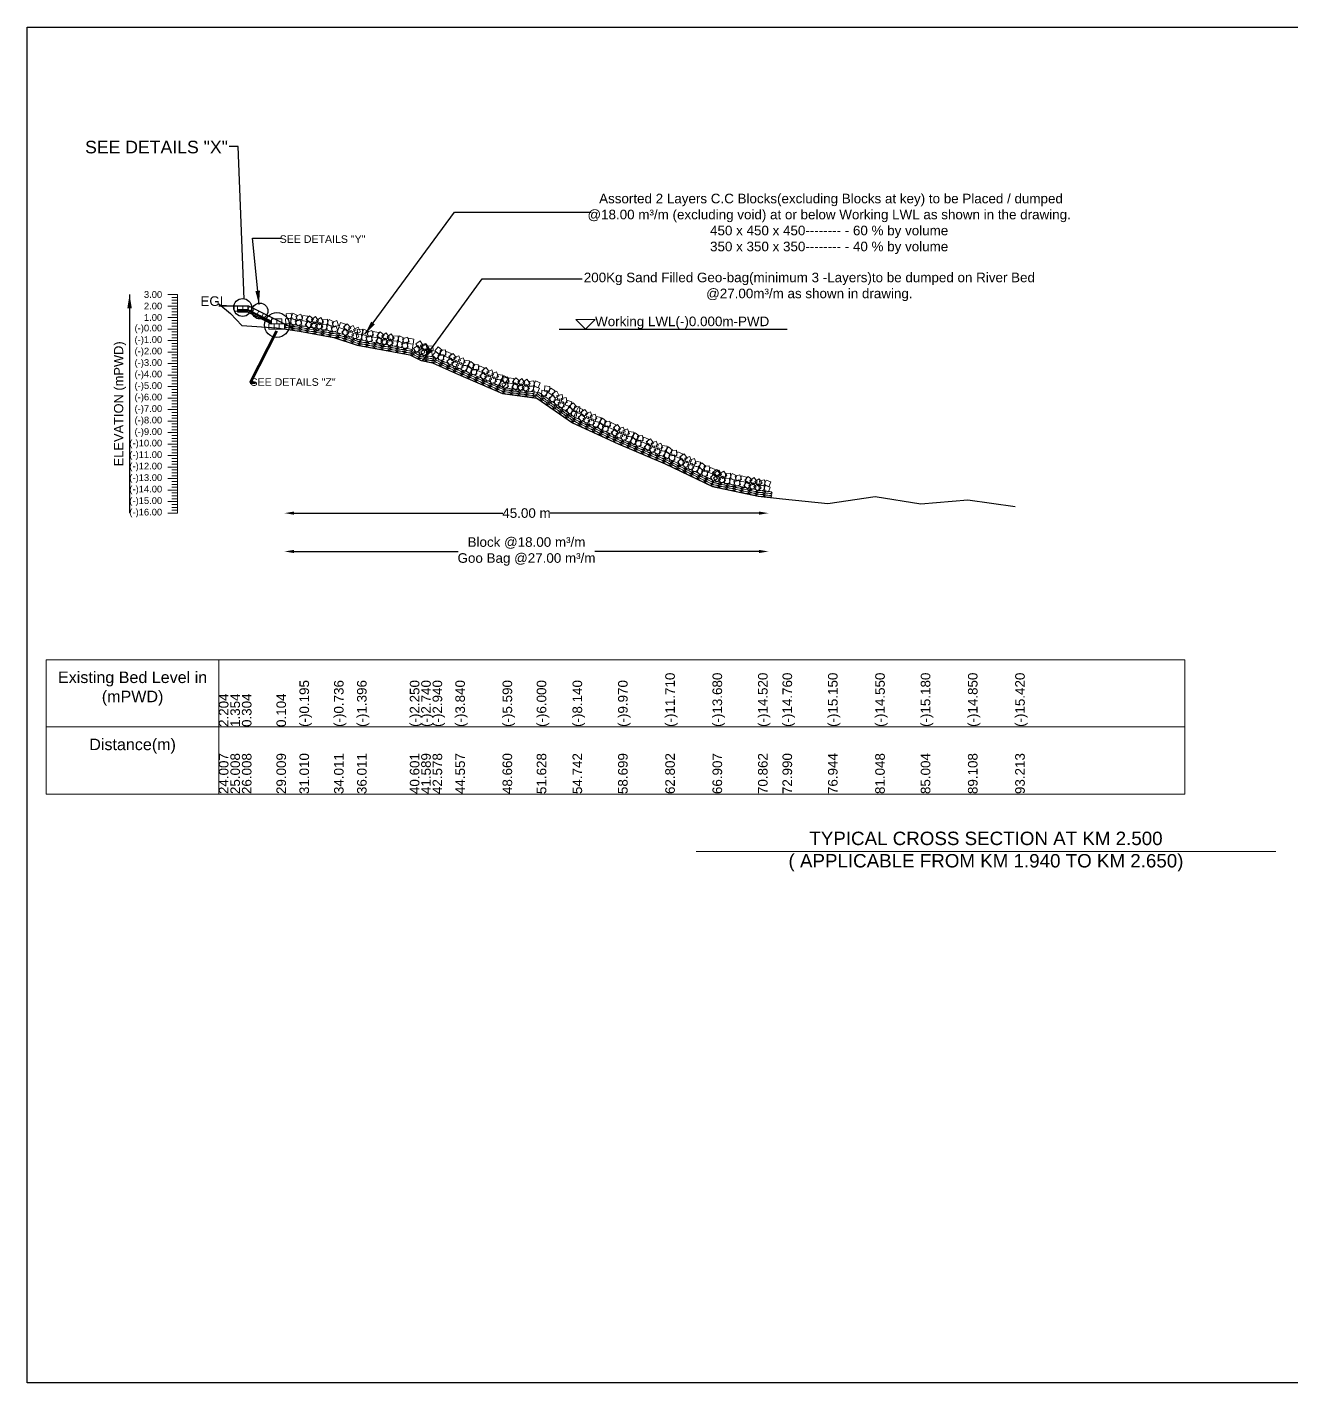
# Model space of a CAD drawing. Header units: inches. Extents: x 89000 to 1304432, y -10828 to 220529.
# Drawn here: x 237805 to 244400, y -9933 to -2862 of the extents above; entities that cross this region are included whole.
import ezdxf

# ---------------------------------------------------------------- set-up
doc = ezdxf.new("R2010")
doc.units = ezdxf.units.IN
doc.header["$LTSCALE"] = 7
doc.header["$MEASUREMENT"] = 0
for name, color, linetype, lineweight in [('Cross section Data Border', 7, 'Continuous', 9), ('Cross Section Labels', 7, 'Continuous', 9), ('Existing_Bed_Level for Xsection', 7, 'Continuous', 25), ('Long Section Labels', 7, 'Continuous', 9)]:
    doc.layers.add(name, color=color, linetype=linetype, lineweight=lineweight)
doc.styles.get("Standard").update_dxf_attribs({"font": 'arial.ttf'})
doc.dimstyles.new('Appron Lebeling Style', dxfattribs={"dimtxt": 50, "dimasz": 50, "dimexe": 0.18, "dimexo": 0.0625, "dimgap": 0.09, "dimtad": 0, "dimtih": 1, "dimtoh": 1, "dimdec": 4, "dimzin": 0, "dimdsep": 46, "dimtxsty": 'Standard', "dimcen": 0.09, "dimse1": 1, "dimse2": 1, "dimadec": 0, "dimazin": 0, "dimtfac": 1, "dimtdec": 4, "dimtofl": 0, "dimtmove": 0, "dimatfit": 3, "dimfxl": 1, "dimtolj": 1, "dimtzin": 0, "dimarcsym": 0})
doc.dimstyles.get("Standard").update_dxf_attribs({"dimtxt": 0.18, "dimasz": 0.18, "dimexe": 0.18, "dimexo": 0.0625, "dimgap": 0.09, "dimtad": 0, "dimtih": 1, "dimtoh": 1, "dimdec": 4, "dimzin": 0, "dimdsep": 46, "dimtxsty": 'Standard', "dimcen": 0.09, "dimadec": 0, "dimazin": 0, "dimtfac": 1, "dimtdec": 4, "dimtofl": 0, "dimtmove": 0, "dimatfit": 3, "dimfxl": 1, "dimtolj": 1, "dimtzin": 0, "dimarcsym": 0})

# ---------------------------------------------------------------- blocks, each defined once
blk = doc.blocks.new('*D117')
at = {"layer": 'Cross Section Labels', "color": 0, "lineweight": -2, "transparency": 16777216}
for p, q in [((239196.7, -5396.4), (240285.4, -5396.4)), ((241621.2, -5396.4), (240532.5, -5396.4))]:
    blk.add_line(p, q, dxfattribs=at)
at = {"layer": 'Cross Section Labels', "color": 0, "transparency": 16777216}
for points in [[(239196.7, -5388.1), (239196.7, -5404.8), (239146.7, -5396.4)], [(241621.2, -5388.1), (241621.2, -5404.8), (241671.2, -5396.4)]]:
    blk.add_solid(points, dxfattribs=at)
at = {"layer": 'Defpoints', "color": 0, "transparency": 16777216}
for p in [(239146.7, -4436.4), (241671.2, -5313.8), (241671.2, -5396.4)]:
    blk.add_point(p, dxfattribs=at)
at = {"layer": 'Cross Section Labels', "color": 0, "transparency": 16777216, "insert": (240409, -5396.4), "char_height": 50, "attachment_point": 5}
blk.add_mtext('\\A1;45.00 m', dxfattribs=at)
blk = doc.blocks.new('*D118')
at = {"layer": 'Cross Section Labels', "color": 0, "lineweight": -2, "transparency": 16777216}
for p, q in [((239196.7, -5596.4), (240053.3, -5596.4)), ((241621.2, -5596.4), (240764.6, -5596.4))]:
    blk.add_line(p, q, dxfattribs=at)
at = {"layer": 'Cross Section Labels', "color": 0, "transparency": 16777216}
for points in [[(239196.7, -5588.1), (239196.7, -5604.8), (239146.7, -5596.4)], [(241621.2, -5588.1), (241621.2, -5604.8), (241671.2, -5596.4)]]:
    blk.add_solid(points, dxfattribs=at)
at = {"layer": 'Defpoints', "color": 0, "transparency": 16777216}
for p in [(239146.7, -4436.4), (241671.2, -5313.8), (241671.2, -5596.4)]:
    blk.add_point(p, dxfattribs=at)
at = {"layer": 'Cross Section Labels', "color": 0, "transparency": 16777216, "insert": (240409, -5596.4), "char_height": 50, "attachment_point": 5}
blk.add_mtext('\\A1;Block @18.00 m³/m ^JGoo Bag @27.00 m³/m ', dxfattribs=at)

msp = doc.modelspace()

# ---------------------------------------------------------------- linework, layer by layer
msp.add_lwpolyline([(237804.90132, -2861.63032), (247804.90132, -2861.63032), (247804.90132, -9932.63032), (237804.90132, -9932.63032)], close=True)
at = {"color": 0, "linetype": 'Continuous', "lineweight": -3, "ltscale": 0.5}
for centre, radius in [((238928.66461, -4323.75692), 46.58127), ((239018.90168, -4342.40622), 41.34842), ((239107.53121, -4415.17025), 64.90288)]:
    msp.add_circle(centre, radius, dxfattribs=at)
at = {"layer": 'Cross section Data Border'}
msp.add_lwpolyline([(237904.90132, -6161.63032), (243841.1113, -6161.63032), (243841.1113, -6861.63032), (237904.90132, -6861.63032)], close=True, dxfattribs=at)
for points in [[(238804.90132, -6161.63032), (238804.90132, -6861.63032)], [(237904.90132, -6511.63032), (243841.1113, -6511.63032)]]:
    msp.add_lwpolyline(points, dxfattribs=at)
at = {"layer": 'Cross Section Labels'}
msp.add_line((238902.49732, -4346.43032), (238902.49732, -4343.43032), dxfattribs=at)
msp.add_lwpolyline([(240716.74655, -4436.43032), (240766.74655, -4386.43032), (240666.74655, -4386.43032)], close=True, dxfattribs=at)
msp.add_lwpolyline([(241292.90132, -7161.63032), (242804.90132, -7161.63032), (244316.90132, -7161.63032)], dxfattribs=at)
at = {"layer": 'Existing_Bed_Level for Xsection'}
for points in [[(238804.90132, -4304.19032), (238864.91995, -4355.19032), (238924.93858, -4418.19032), (239104.99446, -4430.19032), (239225.03171, -4448.13032), (239405.08759, -4480.59032), (239525.12485, -4520.19032), (239800.53671, -4571.43032), (239859.82215, -4600.83032), (239919.14095, -4612.83032), (240037.86977, -4666.83032), (240284.06535, -4771.83032), (240462.1338, -4796.43032), (240648.99893, -4924.83032), (240886.39783, -5034.63032), (241132.56585, -5139.03032), (241378.88365, -5257.23032), (241616.17111, -5307.63032), (241743.83186, -5322.03032), (241981.0765, -5345.43032), (242227.35251, -5309.43032), (242464.6927, -5347.23032), (242710.91202, -5327.43032), (242957.23433, -5361.63032)], [(238960.74655, -4316.43032), (238804.90132, -4316.43032)], [(239200.74655, -4436.43032), (238964.54717, -4318.33063), (238960.74655, -4316.43032), (238956.49732, -4316.43032), (238902.49732, -4316.43032)], [(238902.49732, -4334.43032), (238956.49732, -4334.43032), (239079.24655, -4395.80493)], [(238902.49732, -4340.43032), (238955.08091, -4340.43032), (239079.24655, -4402.51313)], [(238902.49732, -4346.43032), (238953.66451, -4346.43032), (239079.24655, -4409.22134)], [(240578.6596, -4436.43032), (241767.94697, -4436.43032)]]:
    msp.add_lwpolyline(points, dxfattribs=at)
at = {"layer": 'Long Section Labels'}
for points in [[(238589.15631, -4256.43032), (238539.15631, -4256.43032)], [(238589.15631, -4271.43032), (238559.15631, -4271.43032)], [(238589.15631, -4286.43032), (238559.15631, -4286.43032)], [(238589.15631, -4301.43032), (238559.15631, -4301.43032)], [(238589.15631, -5396.43032), (238589.15631, -5336.43032), (238589.15631, -5276.43032), (238589.15631, -5216.43032), (238589.15631, -5156.43032), (238589.15631, -5096.43032), (238589.15631, -5036.43032), (238589.15631, -4976.43032), (238589.15631, -4916.43032), (238589.15631, -4856.43032), (238589.15631, -4796.43032), (238589.15631, -4736.43032), (238589.15631, -4676.43032), (238589.15631, -4616.43032), (238589.15631, -4556.43032), (238589.15631, -4496.43032), (238589.15631, -4436.43032), (238589.15631, -4376.43032), (238589.15631, -4316.43032), (238589.15631, -4256.43032)], [(238589.15631, -4316.43032), (238539.15631, -4316.43032)], [(238589.15631, -4376.43032), (238539.15631, -4376.43032)], [(238589.15631, -4331.43032), (238559.15631, -4331.43032)], [(238589.15631, -4346.43032), (238559.15631, -4346.43032)], [(238589.15631, -4361.43032), (238559.15631, -4361.43032)], [(238589.15631, -4436.43032), (238539.15631, -4436.43032)], [(238589.15631, -4391.43032), (238559.15631, -4391.43032)], [(238589.15631, -4406.43032), (238559.15631, -4406.43032)], [(238589.15631, -4421.43032), (238559.15631, -4421.43032)], [(238589.15631, -4451.43032), (238559.15631, -4451.43032)], [(238589.15631, -4496.43032), (238539.15631, -4496.43032)], [(238589.15631, -4466.43032), (238559.15631, -4466.43032)], [(238589.15631, -4481.43032), (238559.15631, -4481.43032)], [(238589.15631, -4511.43032), (238559.15631, -4511.43032)], [(238589.15631, -4556.43032), (238539.15631, -4556.43032)], [(238589.15631, -4526.43032), (238559.15631, -4526.43032)], [(238589.15631, -4541.43032), (238559.15631, -4541.43032)], [(238589.15631, -4571.43032), (238559.15631, -4571.43032)], [(238589.15631, -4586.43032), (238559.15631, -4586.43032)], [(238589.15631, -4616.43032), (238539.15631, -4616.43032)], [(238589.15631, -4601.43032), (238559.15631, -4601.43032)], [(238589.15631, -4631.43032), (238559.15631, -4631.43032)], [(238589.15631, -4646.43032), (238559.15631, -4646.43032)], [(238589.15631, -4661.43032), (238559.15631, -4661.43032)], [(238589.15631, -4676.43032), (238539.15631, -4676.43032)], [(238589.15631, -4736.43032), (238539.15631, -4736.43032)], [(238589.15631, -4691.43032), (238559.15631, -4691.43032)], [(238589.15631, -4706.43032), (238559.15631, -4706.43032)], [(238589.15631, -4721.43032), (238559.15631, -4721.43032)], [(238589.15631, -4796.43032), (238539.15631, -4796.43032)], [(238589.15631, -4751.43032), (238559.15631, -4751.43032)], [(238589.15631, -4766.43032), (238559.15631, -4766.43032)], [(238589.15631, -4781.43032), (238559.15631, -4781.43032)], [(238589.15631, -4856.43032), (238539.15631, -4856.43032)], [(238589.15631, -4811.43032), (238559.15631, -4811.43032)], [(238589.15631, -4826.43032), (238559.15631, -4826.43032)], [(238589.15631, -4841.43032), (238559.15631, -4841.43032)], [(238589.15631, -4871.43032), (238559.15631, -4871.43032)], [(238589.15631, -4916.43032), (238539.15631, -4916.43032)], [(238589.15631, -4886.43032), (238559.15631, -4886.43032)], [(238589.15631, -4901.43032), (238559.15631, -4901.43032)], [(238589.15631, -4931.43032), (238559.15631, -4931.43032)], [(238589.15631, -4946.43032), (238559.15631, -4946.43032)], [(238589.15631, -4976.43032), (238539.15631, -4976.43032)], [(238589.15631, -4961.43032), (238559.15631, -4961.43032)], [(238589.15631, -4991.43032), (238559.15631, -4991.43032)], [(238589.15631, -5006.43032), (238559.15631, -5006.43032)], [(238589.15631, -5036.43032), (238539.15631, -5036.43032)], [(238589.15631, -5021.43032), (238559.15631, -5021.43032)], [(238589.15631, -5051.43032), (238559.15631, -5051.43032)], [(238589.15631, -5066.43032), (238559.15631, -5066.43032)], [(238589.15631, -5081.43032), (238559.15631, -5081.43032)], [(238589.15631, -5096.43032), (238539.15631, -5096.43032)], [(238589.15631, -5156.43032), (238539.15631, -5156.43032)], [(238589.15631, -5111.43032), (238559.15631, -5111.43032)], [(238589.15631, -5126.43032), (238559.15631, -5126.43032)], [(238589.15631, -5141.43032), (238559.15631, -5141.43032)], [(238589.15631, -5216.43032), (238539.15631, -5216.43032)], [(238589.15631, -5171.43032), (238559.15631, -5171.43032)], [(238589.15631, -5186.43032), (238559.15631, -5186.43032)], [(238589.15631, -5201.43032), (238559.15631, -5201.43032)], [(238589.15631, -5231.43032), (238559.15631, -5231.43032)], [(238589.15631, -5276.43032), (238539.15631, -5276.43032)], [(238589.15631, -5246.43032), (238559.15631, -5246.43032)], [(238589.15631, -5261.43032), (238559.15631, -5261.43032)], [(238589.15631, -5291.43032), (238559.15631, -5291.43032)], [(238589.15631, -5336.43032), (238539.15631, -5336.43032)], [(238589.15631, -5306.43032), (238559.15631, -5306.43032)], [(238589.15631, -5321.43032), (238559.15631, -5321.43032)], [(238589.15631, -5351.43032), (238559.15631, -5351.43032)], [(238589.15631, -5366.43032), (238559.15631, -5366.43032)], [(238589.15631, -5396.43032), (238539.15631, -5396.43032)], [(238589.15631, -5381.43032), (238559.15631, -5381.43032)]]:
    msp.add_lwpolyline(points, dxfattribs=at)
for points in [[(238902.49732, -4316.43032), (238884.49732, -4316.43032), (238884.49732, -4343.43032), (238902.49732, -4343.43032)], [(238929.49732, -4316.43032), (238902.49732, -4316.43032), (238902.49732, -4334.43032), (238929.49732, -4334.43032)], [(238956.49732, -4316.43032), (238929.49732, -4316.43032), (238929.49732, -4334.43032), (238956.49732, -4334.43032)], [(238988.6967, -4330.40539), (238964.54717, -4318.33063), (238956.49732, -4334.43032), (238980.64686, -4346.50508)], [(239012.84624, -4342.48016), (238988.6967, -4330.40539), (238980.64686, -4346.50508), (239004.79639, -4358.57985)], [(239036.99577, -4354.55493), (239012.84624, -4342.48016), (239004.79639, -4358.57985), (239028.94592, -4370.65462)], [(239061.1453, -4366.6297), (239036.99577, -4354.55493), (239028.94592, -4370.65462), (239053.09546, -4382.72939)], [(239085.29484, -4378.70446), (239061.1453, -4366.6297), (239053.09546, -4382.72939), (239077.24499, -4394.80415)], [(239106.24655, -4382.43032), (239079.24655, -4382.43032), (239079.24655, -4409.43032), (239106.24655, -4409.43032)], [(239133.24655, -4382.43032), (239106.24655, -4382.43032), (239106.24655, -4409.43032), (239133.24655, -4409.43032)], [(239178.49878, -4379.86638), (239151.67294, -4382.92818), (239154.73474, -4409.75401), (239181.56058, -4406.69221)], [(239182.4897, -4353.16296), (239155.66387, -4356.22476), (239158.72567, -4383.05059), (239185.5515, -4379.98879)], [(239211.08502, -4391.80753), (239186.32659, -4381.03627), (239175.55533, -4405.79471), (239200.31377, -4416.56596)], [(239215.07595, -4365.10411), (239190.31751, -4354.33285), (239179.54626, -4379.09129), (239204.30469, -4389.86254)], [(239231.63792, -4358.5848), (239206.5107, -4368.46522), (239216.39112, -4393.59244), (239241.51834, -4383.71202)], [(239268.42897, -4369.99011), (239241.85731, -4365.19984), (239237.06704, -4391.7715), (239263.6387, -4396.56177)], [(239298.34418, -4384.06854), (239277.71714, -4366.64656), (239260.29516, -4387.2736), (239280.9222, -4404.69558)], [(239309.28604, -4371.67369), (239287.10368, -4387.06663), (239302.49662, -4409.249), (239324.67898, -4393.85605)], [(239351.25335, -4398.63136), (239335.84275, -4376.46126), (239313.67264, -4391.87186), (239329.08324, -4414.04196)], [(239092.74655, -4409.43032), (239065.74655, -4409.43032), (239065.74655, -4436.43032), (239092.74655, -4436.43032)], [(239119.74655, -4409.43032), (239092.74655, -4409.43032), (239092.74655, -4436.43032), (239119.74655, -4436.43032)], [(239146.74655, -4409.43032), (239119.74655, -4409.43032), (239119.74655, -4436.43032), (239146.74655, -4436.43032)], [(239227.64699, -4385.28822), (239202.51977, -4395.16864), (239212.4002, -4420.29586), (239237.52742, -4410.41544)], [(239263.6387, -4396.56177), (239237.06704, -4391.7715), (239232.27677, -4418.34316), (239258.84843, -4423.13343)], [(239293.55391, -4410.64021), (239272.92687, -4393.21823), (239255.50489, -4413.84526), (239276.13193, -4431.26724)], [(239304.49577, -4398.24535), (239282.31341, -4413.63829), (239297.70635, -4435.82066), (239319.88872, -4420.42772)], [(239346.46308, -4425.20303), (239331.05248, -4403.03292), (239308.88237, -4418.44352), (239324.29297, -4440.61363)], [(239366.5694, -4412.03293), (239339.66378, -4414.28854), (239341.91938, -4441.19416), (239368.825, -4438.93855)], [(239371.35967, -4385.46127), (239344.45405, -4387.71687), (239346.70965, -4414.62249), (239373.61527, -4412.36689)], [(239398.78272, -4424.94635), (239374.35858, -4413.43715), (239362.84939, -4437.86128), (239387.27352, -4449.37048)], [(239403.57299, -4398.37468), (239379.14885, -4386.86548), (239367.63966, -4411.28962), (239392.06379, -4422.79882)], [(239415.53282, -4418.92685), (239390.12049, -4428.04898), (239399.24261, -4453.46131), (239424.65495, -4444.33919)], [(239420.32309, -4392.35519), (239394.91076, -4401.47731), (239404.03288, -4426.88965), (239429.44522, -4417.76753)], [(239456.26376, -4436.81977), (239430.623, -4428.36095), (239422.16418, -4454.0017), (239447.80494, -4462.46052)], [(239464.72258, -4411.17902), (239439.08183, -4402.72019), (239430.623, -4428.36095), (239456.26376, -4436.81977)], [(239483.9164, -4454.94305), (239465.92821, -4434.80788), (239445.79304, -4452.79607), (239463.78124, -4472.93124)], [(239492.37523, -4429.30229), (239474.38703, -4409.16712), (239454.25187, -4427.15532), (239472.24006, -4447.29048)], [(239496.48399, -4444.20001), (239472.36711, -4456.33987), (239484.50697, -4480.45675), (239508.62385, -4468.31689)], [(239504.94281, -4418.55926), (239480.82593, -4430.69912), (239492.96579, -4454.816), (239517.08267, -4442.67614)], [(239534.26937, -4476.76128), (239522.11031, -4452.65407), (239498.0031, -4464.81313), (239510.16216, -4488.92034)], [(239542.72819, -4451.12052), (239530.56913, -4427.01332), (239506.46193, -4439.17238), (239518.62099, -4463.27958)], [(239553.472, -4436.32448), (239526.55421, -4438.42981), (239528.65954, -4465.3476), (239555.57733, -4463.24227)], [(239585.61271, -4449.41756), (239561.25323, -4437.77216), (239549.60783, -4462.13165), (239573.96731, -4473.77705)], [(239602.39617, -4443.4917), (239576.93329, -4452.47178), (239585.91337, -4477.93466), (239611.37625, -4468.95458)], [(239636.44081, -4454.84878), (239609.89631, -4449.91021), (239604.95774, -4476.45471), (239631.50224, -4481.39328)], [(239666.27693, -4469.09404), (239645.7475, -4451.55715), (239628.21061, -4472.08659), (239648.74005, -4489.62347)], [(239548.53343, -4462.86898), (239521.61564, -4464.97431), (239523.72097, -4491.8921), (239550.63876, -4489.78677)], [(239580.67415, -4475.96207), (239556.31466, -4464.31667), (239544.66926, -4488.67615), (239569.02875, -4500.32155)], [(239597.4576, -4470.0362), (239571.99472, -4479.01628), (239580.9748, -4504.47916), (239606.43768, -4495.49908)], [(239631.50224, -4481.39328), (239604.95774, -4476.45471), (239600.01917, -4502.99921), (239626.56367, -4507.93778)], [(239661.33837, -4495.63854), (239640.80893, -4478.10165), (239623.27205, -4498.63109), (239643.80148, -4516.16797)], [(239672.34927, -4483.30498), (239650.0813, -4498.57381), (239665.35014, -4520.84179), (239687.61811, -4505.57295)], [(239677.28784, -4456.76048), (239655.01987, -4472.02931), (239670.28871, -4494.29729), (239692.55668, -4479.02845)], [(239714.16539, -4510.49657), (239698.87883, -4488.24077), (239676.62302, -4503.52733), (239691.90959, -4525.78314)], [(239719.10396, -4483.95207), (239703.8174, -4461.69626), (239681.56159, -4476.98283), (239696.84815, -4499.23864)], [(239734.34494, -4497.43896), (239707.42715, -4499.54429), (239709.53248, -4526.46208), (239736.45027, -4524.35675)], [(239739.28351, -4470.89446), (239712.36571, -4472.99979), (239714.47105, -4499.91758), (239741.38884, -4497.81225)], [(239766.48565, -4510.53204), (239742.12617, -4498.88664), (239730.48077, -4523.24613), (239754.84025, -4534.89153)], [(239771.42422, -4483.98754), (239747.06473, -4472.34214), (239735.41933, -4496.70163), (239759.77882, -4508.34703)], [(239783.26911, -4504.60618), (239757.80623, -4513.58626), (239766.78631, -4539.04913), (239792.24919, -4530.06905)], [(239788.20768, -4478.06168), (239762.7448, -4487.04176), (239771.72488, -4512.50463), (239797.18776, -4503.52455)], [(239817.31375, -4515.96326), (239790.76925, -4511.02469), (239785.83068, -4537.56919), (239812.37518, -4542.50776)], [(239822.25232, -4489.41876), (239795.70781, -4484.48019), (239790.76925, -4511.02469), (239817.31375, -4515.96326)], [(239856.63039, -4544.49479), (239841.66637, -4522.02085), (239819.19243, -4536.98488), (239834.15645, -4559.45882)], [(239868.62587, -4520.30577), (239853.66184, -4497.83183), (239831.1879, -4512.79586), (239846.15193, -4535.2698)], [(239882.58479, -4511.44545), (239856.99506, -4520.0574), (239865.60701, -4545.64713), (239891.19674, -4537.03518)], [(239900.15542, -4536.44159), (239885.21919, -4513.94917), (239862.72677, -4528.88541), (239877.66301, -4551.37783)], [(239920.53694, -4523.70152), (239893.58948, -4525.38515), (239895.27311, -4552.33261), (239922.22056, -4550.64898)], [(239870.58932, -4535.63447), (239844.99959, -4544.24642), (239853.61153, -4569.83615), (239879.20127, -4561.2242)], [(239894.80186, -4562.90552), (239879.86562, -4540.4131), (239857.37321, -4555.34933), (239872.30944, -4577.84175)], [(239915.18337, -4550.16545), (239888.23592, -4551.84908), (239889.91954, -4578.79653), (239916.867, -4577.11291)], [(239957.4514, -4571.32434), (239936.60807, -4554.16172), (239919.44545, -4575.00506), (239940.28879, -4592.16768)], [(239968.62963, -4546.74697), (239947.7863, -4529.58435), (239930.62368, -4550.42769), (239951.46702, -4567.5903)], [(239975.16747, -4569.6093), (239948.29217, -4572.20126), (239950.88413, -4599.07656), (239977.75943, -4596.4846)], [(239986.3457, -4545.03193), (239959.4704, -4547.62389), (239962.06236, -4574.49919), (239988.93766, -4571.90723)], [(240005.48097, -4588.82159), (239980.9036, -4577.64336), (239969.72537, -4602.22073), (239994.30274, -4613.39896)], [(240016.6592, -4564.24422), (239992.08183, -4553.06599), (239980.9036, -4577.64336), (240005.48097, -4588.82159)], [(240031.01483, -4609.82501), (240015.30617, -4587.8651), (239993.34625, -4603.57376), (240009.05492, -4625.53368)], [(240042.19306, -4585.24764), (240026.4844, -4563.28773), (240004.52448, -4578.99639), (240020.23315, -4600.95631)], [(240055.84726, -4575.92457), (240030.56046, -4585.38913), (240040.02502, -4610.67593), (240065.31182, -4601.21137)], [(240088.58924, -4611.15709), (240078.50763, -4586.10991), (240053.46045, -4596.19153), (240063.54207, -4621.2387)], [(240044.66903, -4600.50194), (240019.38223, -4609.9665), (240028.84679, -4635.2533), (240054.13359, -4625.78874)], [(240077.99711, -4635.99268), (240067.91549, -4610.9455), (240042.86832, -4621.02712), (240052.94993, -4646.0743)], [(240100.53304, -4627.63523), (240073.8015, -4623.8373), (240070.00356, -4650.56885), (240096.73511, -4654.36678)], [(240111.12518, -4602.79964), (240084.39363, -4599.0017), (240080.5957, -4625.73325), (240107.32725, -4629.53119)], [(240129.05787, -4647.4036), (240107.81332, -4630.7402), (240091.14992, -4651.98475), (240112.39447, -4668.64815)], [(240139.65001, -4622.56801), (240118.40546, -4605.9046), (240101.74206, -4627.14915), (240122.98661, -4643.81256)], [(240146.72828, -4645.26884), (240119.92202, -4648.49752), (240123.1507, -4675.30378), (240149.95696, -4672.0751)], [(240157.32041, -4620.43324), (240130.51415, -4623.66193), (240133.74284, -4650.46819), (240160.5491, -4647.2395)], [(240177.48895, -4663.75672), (240152.65335, -4653.16458), (240142.06122, -4678.00017), (240166.89681, -4688.59231)], [(240188.08108, -4638.92113), (240163.24549, -4628.32899), (240152.65335, -4653.16458), (240177.48895, -4663.75672)], [(240203.5138, -4684.1486), (240187.28869, -4662.56746), (240165.70755, -4678.79257), (240181.93266, -4700.37371)], [(240214.10594, -4659.31301), (240197.88083, -4637.73186), (240176.29968, -4653.95697), (240192.52479, -4675.53812)], [(240227.53517, -4649.6687), (240202.47997, -4659.73036), (240212.54164, -4684.78556), (240237.59683, -4674.72389)], [(240262.43839, -4685.30204), (240252.35677, -4660.25487), (240227.3096, -4670.33649), (240237.39122, -4695.38366)], [(240216.94303, -4674.50429), (240191.88783, -4684.56596), (240201.9495, -4709.62115), (240227.0047, -4699.55948)], [(240251.84625, -4710.13764), (240241.76464, -4685.09046), (240216.71746, -4695.17208), (240226.79908, -4720.21925)], [(240274.38219, -4701.78018), (240247.65064, -4697.98225), (240243.85271, -4724.7138), (240270.58426, -4728.51173)], [(240284.97433, -4676.94459), (240258.24278, -4673.14666), (240254.44485, -4699.87821), (240281.1764, -4703.67614)], [(240302.90702, -4721.54856), (240281.66247, -4704.88515), (240264.99906, -4726.1297), (240286.24361, -4742.79311)], [(240313.49916, -4696.71296), (240292.25461, -4680.04956), (240275.5912, -4701.29411), (240296.83575, -4717.95752)], [(240305.52325, -4711.66237), (240280.507, -4721.82048), (240290.6651, -4746.83673), (240315.68135, -4736.67862)], [(240309.21818, -4684.91639), (240284.20193, -4695.07449), (240294.36004, -4720.09075), (240319.37629, -4709.93264)], [(240340.06061, -4721.41896), (240313.31463, -4717.72402), (240309.6197, -4744.47001), (240336.36568, -4748.16494)], [(240343.75555, -4694.67298), (240317.00957, -4690.97804), (240313.31463, -4717.72402), (240340.06061, -4721.41896)], [(240370.52878, -4734.25691), (240349.20362, -4717.69677), (240332.64349, -4739.02193), (240353.96865, -4755.58206)], [(240374.22371, -4707.51092), (240352.89856, -4690.95079), (240336.33843, -4712.27595), (240357.66358, -4728.83608)], [(240380.95236, -4721.42313), (240359.42089, -4737.71411), (240375.71187, -4759.24557), (240397.24334, -4742.95459)], [(240384.64729, -4694.67715), (240363.11583, -4710.96813), (240379.40681, -4732.49959), (240400.93827, -4716.20861)], [(240423.9914, -4746.63447), (240407.68328, -4725.11598), (240386.16479, -4741.4241), (240402.47291, -4762.94259)], [(240427.68633, -4719.88849), (240411.37821, -4698.37), (240389.85973, -4714.67812), (240406.16785, -4736.19661)], [(240443.53986, -4732.64972), (240416.74958, -4736.00843), (240420.10829, -4762.79871), (240446.89857, -4759.44)], [(240447.23479, -4705.90374), (240420.44451, -4709.26245), (240423.80323, -4736.05273), (240450.59351, -4732.69402)], [(240476.25636, -4744.22924), (240451.38015, -4733.73285), (240440.88376, -4758.60906), (240465.75997, -4769.10545)], [(240479.95129, -4717.48326), (240455.07508, -4706.98687), (240444.57869, -4731.86308), (240469.4549, -4742.35947)], [(240531.18952, -4735.24173), (240504.2738, -4733.11004), (240502.14211, -4760.02575), (240529.05783, -4762.15744)], [(240515.89889, -4757.49474), (240488.98317, -4755.36305), (240486.85148, -4782.27876), (240513.7672, -4784.41045)], [(240542.40002, -4781.6962), (240520.14701, -4766.40556), (240504.85637, -4788.65857), (240527.10938, -4803.94921)], [(240557.69065, -4759.44319), (240535.43764, -4744.15255), (240520.14701, -4766.40556), (240542.40002, -4781.6962)], [(240563.88249, -4806.82836), (240552.24154, -4782.46674), (240527.87992, -4794.10768), (240539.52087, -4818.4693)], [(240579.17312, -4784.57535), (240567.53218, -4760.21373), (240543.17056, -4771.85467), (240554.8115, -4796.21629)], [(240578.95259, -4800.02771), (240552.40327, -4804.94028), (240557.31584, -4831.4896), (240583.86516, -4826.57703)], [(240594.24323, -4777.7747), (240567.6939, -4782.68727), (240572.60647, -4809.23659), (240599.1558, -4804.32402)], [(240621.41742, -4819.60212), (240616.48371, -4793.05672), (240589.9383, -4797.99043), (240594.87202, -4824.53584)], [(240645.16041, -4815.86238), (240619.70634, -4806.85737), (240610.70133, -4832.31145), (240636.1554, -4841.31646)], [(240606.12678, -4841.85514), (240601.19307, -4815.30973), (240574.64767, -4820.24344), (240579.58138, -4846.78885)], [(240629.86978, -4838.11539), (240604.41571, -4829.11038), (240595.4107, -4854.56446), (240620.86477, -4863.56947)], [(240653.92613, -4863.13031), (240636.393, -4842.59767), (240615.86036, -4860.13081), (240633.39349, -4880.66345)], [(240669.21677, -4840.8773), (240651.68364, -4820.34466), (240631.151, -4837.87779), (240648.68413, -4858.41043)], [(240671.66996, -4864.52918), (240644.75424, -4862.39749), (240642.62255, -4889.31321), (240669.53827, -4891.4449)], [(240691.40647, -4880.98184), (240666.90066, -4869.6476), (240655.56641, -4894.15341), (240680.07222, -4905.48766)], [(240686.9606, -4842.27617), (240660.04488, -4840.14448), (240657.91319, -4867.0602), (240684.82891, -4869.19189)], [(240702.74072, -4856.47603), (240678.23491, -4845.14178), (240666.90066, -4869.6476), (240691.40647, -4880.98184)], [(240728.14054, -4877.64136), (240712.5718, -4855.58202), (240690.51246, -4871.15077), (240706.0812, -4893.2101)], [(240741.85373, -4868.40528), (240716.50728, -4877.70889), (240725.81089, -4903.05534), (240751.15734, -4893.75173)], [(240716.80629, -4902.14717), (240701.23755, -4880.08784), (240679.17821, -4895.65658), (240694.74696, -4917.71591)], [(240730.51949, -4892.91109), (240705.17303, -4902.2147), (240714.47664, -4927.56116), (240739.8231, -4918.25755)], [(240764.33529, -4929.578), (240755.0115, -4904.23896), (240729.67246, -4913.56275), (240738.99625, -4938.90179)], [(240775.66954, -4905.07218), (240766.34575, -4879.73314), (240741.00671, -4889.05694), (240750.3305, -4914.39597)], [(240787.11237, -4921.90207), (240760.50713, -4917.30193), (240755.907, -4943.90717), (240782.51224, -4948.50731)], [(240798.44662, -4897.39626), (240771.84138, -4892.79612), (240767.24125, -4919.40136), (240793.84649, -4924.0015)], [(240815.02979, -4942.51935), (240794.29598, -4925.22458), (240777.00121, -4945.95839), (240797.73502, -4963.25316)], [(240826.36404, -4918.01354), (240805.63023, -4900.71877), (240788.33546, -4921.45257), (240809.06926, -4938.74735)], [(240832.7564, -4940.91697), (240805.86516, -4943.33803), (240808.28622, -4970.22926), (240835.17746, -4967.80821)], [(240844.09065, -4916.41116), (240817.19941, -4918.83222), (240819.62047, -4945.72345), (240846.5117, -4943.30239)], [(240862.94715, -4960.32158), (240838.44134, -4948.98734), (240827.10709, -4973.49315), (240851.6129, -4984.8274)], [(240874.2814, -4935.81577), (240849.77559, -4924.48152), (240838.44134, -4948.98734), (240862.94715, -4960.32158)], [(240899.68122, -4956.9811), (240884.11248, -4934.92176), (240862.05314, -4950.49051), (240877.62189, -4972.54984)], [(240913.39442, -4947.74502), (240888.04796, -4957.04863), (240897.35157, -4982.39508), (240922.69803, -4973.09147)], [(240888.34697, -4981.48691), (240872.77823, -4959.42758), (240850.71889, -4974.99632), (240866.28764, -4997.05565)], [(240902.06017, -4972.25083), (240876.71371, -4981.55444), (240886.01732, -5006.9009), (240911.36378, -4997.59729)], [(240935.0252, -5007.34291), (240924.89291, -4982.31618), (240899.86619, -4992.44847), (240909.99847, -5017.47519)], [(240945.56705, -4982.48593), (240935.43477, -4957.45921), (240910.40805, -4967.59149), (240920.54033, -4992.61821)], [(240957.54417, -4998.93987), (240930.80499, -4995.19604), (240927.06116, -5021.93522), (240953.80034, -5025.67905)], [(240968.08603, -4974.08289), (240941.34685, -4970.33906), (240937.60302, -4997.07824), (240964.3422, -5000.82207)], [(240986.10895, -5018.65048), (240964.83072, -5002.0301), (240948.21034, -5023.30833), (240969.48857, -5039.92871)], [(240996.65081, -4993.7935), (240975.37258, -4977.17312), (240958.7522, -4998.45135), (240980.03043, -5015.07173)], [(241003.77499, -5016.47996), (240976.97532, -5019.76289), (240980.25825, -5046.56256), (241007.05792, -5043.27963)], [(241014.31685, -4991.62299), (240987.51718, -4994.90591), (240990.8001, -5021.70558), (241017.59978, -5018.42266)], [(241045.11487, -5010.04858), (241020.25789, -4999.50673), (241009.71604, -5024.3637), (241034.57301, -5034.90556)], [(241071.18094, -5030.38776), (241054.91219, -5008.83949), (241033.36392, -5025.10824), (241049.63267, -5046.65651)], [(241034.57301, -5034.90556), (241009.71604, -5024.3637), (240999.17418, -5049.22068), (241024.03115, -5059.76254)], [(241060.63908, -5055.24474), (241044.37033, -5033.69647), (241022.82206, -5049.96522), (241039.09081, -5071.51348)], [(241074.04876, -5045.57327), (241049.01398, -5055.68562), (241059.12633, -5080.7204), (241084.16111, -5070.60805)], [(241084.59062, -5020.71629), (241059.55584, -5030.82864), (241069.66819, -5055.86343), (241094.70297, -5045.75108)], [(241109.02402, -5081.13591), (241098.89174, -5056.10919), (241073.86502, -5066.24147), (241083.9973, -5091.2682)], [(241119.56588, -5056.27894), (241109.4336, -5031.25221), (241084.40688, -5041.3845), (241094.53916, -5066.41122)], [(241131.543, -5072.73288), (241104.80382, -5068.98905), (241101.05999, -5095.72823), (241127.79917, -5099.47206)], [(241142.08486, -5047.8759), (241115.34568, -5044.13207), (241111.60185, -5070.87125), (241138.34103, -5074.61508)], [(241160.10778, -5092.44349), (241138.82955, -5075.8231), (241122.20917, -5097.10133), (241143.4874, -5113.72171)], [(241170.64963, -5067.58651), (241149.37141, -5050.96613), (241132.75103, -5072.24436), (241154.02925, -5088.86474)], [(241191.66334, -5068.07541), (241164.74044, -5070.11433), (241166.77936, -5097.03724), (241193.70226, -5094.99832)], [(241221.57548, -5087.90682), (241197.2331, -5076.2257), (241185.55198, -5100.56808), (241209.89435, -5112.2492)], [(241246.67216, -5109.43073), (241231.41826, -5087.15252), (241209.14005, -5102.40642), (241224.39395, -5124.68463)], [(241179.98222, -5092.41779), (241153.05931, -5094.45671), (241155.09823, -5121.37961), (241182.02114, -5119.3407)], [(241209.89435, -5112.2492), (241185.55198, -5100.56808), (241173.87085, -5124.91045), (241198.21323, -5136.59158)], [(241234.99103, -5133.77311), (241219.73714, -5111.4949), (241197.45893, -5126.74879), (241212.71282, -5149.027)], [(241248.83401, -5124.73271), (241223.35799, -5133.67542), (241232.3007, -5159.15145), (241257.77673, -5150.20873)], [(241260.51514, -5100.39033), (241235.03911, -5109.33304), (241243.98183, -5134.80907), (241269.45785, -5125.86635)], [(241282.12568, -5161.87615), (241273.16268, -5136.40725), (241247.69379, -5145.37025), (241256.65679, -5170.83915)], [(241293.80681, -5137.53377), (241284.84381, -5112.06488), (241259.37491, -5121.02787), (241268.33791, -5146.49677)], [(241305.00948, -5154.52446), (241278.47225, -5149.54696), (241273.49474, -5176.08419), (241300.03197, -5181.06169)], [(241316.6906, -5130.18209), (241290.15338, -5125.20458), (241285.17587, -5151.74181), (241311.7131, -5156.71931)], [(241332.63128, -5175.53614), (241312.14518, -5157.94866), (241294.5577, -5178.43476), (241315.0438, -5196.02224)], [(241344.31241, -5151.19376), (241323.8263, -5133.60628), (241306.23882, -5154.09238), (241326.72493, -5171.67987)], [(241362.05998, -5149.84329), (241335.13708, -5151.8822), (241337.176, -5178.80511), (241364.0989, -5176.76619)], [(241391.97212, -5169.6747), (241367.62974, -5157.99357), (241355.94862, -5182.33595), (241380.29099, -5194.01707)], [(241350.37886, -5174.18566), (241323.45595, -5176.22458), (241325.49487, -5203.14749), (241352.41778, -5201.10857)], [(241380.29099, -5194.01707), (241355.94862, -5182.33595), (241344.26749, -5206.67833), (241368.60987, -5218.35945)], [(241405.38767, -5215.54098), (241390.13378, -5193.26277), (241367.85557, -5208.51667), (241383.10946, -5230.79488)], [(241417.0688, -5191.1986), (241401.8149, -5168.92039), (241379.53669, -5184.17429), (241394.79059, -5206.4525)], [(241406.12612, -5198.41506), (241383.47835, -5213.11467), (241398.17797, -5235.76244), (241420.82574, -5221.06282)], [(241411.73579, -5172.00423), (241389.08803, -5186.70385), (241403.78765, -5209.35162), (241426.43541, -5194.652)], [(241447.23972, -5226.65763), (241432.52207, -5204.02157), (241409.88602, -5218.73922), (241424.60366, -5241.37527)], [(241452.84939, -5200.2468), (241438.13175, -5177.61075), (241415.49569, -5192.3284), (241430.21334, -5214.96445)], [(241467.74369, -5214.11559), (241440.78119, -5215.5381), (241442.20369, -5242.5006), (241469.16619, -5241.0781)], [(241473.35336, -5187.70477), (241446.39086, -5189.12728), (241447.81337, -5216.08978), (241474.77587, -5214.66727)], [(241499.54228, -5228.01899), (241475.48573, -5215.76001), (241463.22675, -5239.81656), (241487.2833, -5252.07554)], [(241505.15195, -5201.60817), (241481.0954, -5189.34919), (241468.83642, -5213.40573), (241492.89297, -5225.66471)], [(241516.47052, -5222.52035), (241490.78824, -5230.85227), (241499.12016, -5256.53454), (241524.80243, -5248.20263)], [(241522.08019, -5196.10953), (241496.39792, -5204.44144), (241504.72983, -5230.12372), (241530.4121, -5221.7918)], [(241550.21641, -5234.73655), (241523.80558, -5229.12687), (241518.19591, -5255.5377), (241544.60673, -5261.14737)], [(241555.82608, -5208.32573), (241529.41526, -5202.71605), (241523.80558, -5229.12687), (241550.21641, -5234.73655)], [(241579.68195, -5249.73334), (241559.60353, -5231.68183), (241541.55201, -5251.76025), (241561.63043, -5269.81176)], [(241585.29162, -5223.32252), (241565.2132, -5205.27101), (241547.16169, -5225.34943), (241567.24011, -5243.40094)], [(241596.61155, -5211.27196), (241573.96379, -5225.97157), (241588.6634, -5248.61934), (241611.31117, -5233.91972)], [(241637.72515, -5239.51453), (241623.0075, -5216.87847), (241600.37145, -5231.59612), (241615.0891, -5254.23217)], [(241650.22273, -5223.27957), (241623.5246, -5227.30575), (241627.55078, -5254.00387), (241654.2489, -5249.9777)], [(241683.21799, -5234.0391), (241658.0876, -5224.16672), (241648.21523, -5249.29711), (241673.34561, -5259.16948)], [(241591.00188, -5237.68278), (241568.35411, -5252.3824), (241583.05373, -5275.03016), (241605.70149, -5260.33055)], [(241632.11548, -5265.92535), (241617.39783, -5243.2893), (241594.76178, -5258.00694), (241609.47942, -5280.643)], [(241647.19635, -5250.10943), (241620.49822, -5254.1356), (241624.5244, -5280.83373), (241651.22252, -5276.80755)], [(241680.19161, -5260.86895), (241655.06122, -5250.99658), (241645.18885, -5276.12696), (241670.31923, -5285.99934)]]:
    msp.add_lwpolyline(points, close=True, dxfattribs=at)
for centre, major_axis in [((239167.24905, -4434.33785), (19.74866, -2.95151)), ((239168.75673, -4424.24989), (19.74866, -2.95151)), ((239170.26441, -4414.16193), (19.74866, -2.95151)), ((239206.74637, -4440.24086), (19.74866, -2.95151)), ((239208.25405, -4430.15291), (19.74866, -2.95151)), ((239209.76173, -4420.06495), (19.74866, -2.95151)), ((239246.29374, -4446.78117), (19.65122, -3.54267)), ((239248.1034, -4436.74298), (19.65122, -3.54267)), ((239249.91306, -4426.7048), (19.65122, -3.54267)), ((239285.59618, -4453.86651), (19.65122, -3.54267)), ((239287.40584, -4443.82832), (19.65122, -3.54267)), ((239289.2155, -4433.79014), (19.65122, -3.54267)), ((239324.89863, -4460.95185), (19.65122, -3.54267)), ((239326.70828, -4450.91367), (19.65122, -3.54267)), ((239328.51794, -4440.87548), (19.65122, -3.54267)), ((239366.01073, -4457.99901), (19.65122, -3.54267)), ((239367.82038, -4447.96082), (19.65122, -3.54267)), ((239407.12283, -4455.04616), (19.65122, -3.54267)), ((239364.20107, -4468.03719), (19.65122, -3.54267)), ((239403.50351, -4475.12253), (19.65122, -3.54267)), ((239405.31317, -4465.08435), (19.65122, -3.54267)), ((239442.20918, -4487.46628), (18.96276, -6.25577)), ((239445.40474, -4477.77978), (18.96276, -6.25577)), ((239448.60029, -4468.09327), (18.96276, -6.25577)), ((239480.13471, -4499.97782), (18.96276, -6.25577)), ((239483.33026, -4490.29132), (18.96276, -6.25577)), ((239486.52582, -4480.60481), (18.96276, -6.25577)), ((239518.06023, -4512.48936), (18.96276, -6.25577)), ((239521.25579, -4502.80285), (18.96276, -6.25577)), ((239524.45135, -4493.11635), (18.96276, -6.25577)), ((239556.35225, -4520.81262), (19.63113, -3.65235)), ((239558.21793, -4510.78469), (19.63113, -3.65235)), ((239560.08361, -4500.75677), (19.63113, -3.65235)), ((239595.61451, -4528.11731), (19.63113, -3.65235)), ((239597.48019, -4518.08939), (19.63113, -3.65235)), ((239599.34588, -4508.06146), (19.63113, -3.65235)), ((239636.74246, -4525.39408), (19.63113, -3.65235)), ((239638.60814, -4515.36615), (19.63113, -3.65235)), ((239677.87041, -4522.67084), (19.63113, -3.65235)), ((239717.13268, -4529.97554), (19.63113, -3.65235)), ((239634.87678, -4535.422), (19.63113, -3.65235)), ((239674.13905, -4542.72669), (19.63113, -3.65235)), ((239676.00473, -4532.69877), (19.63113, -3.65235)), ((239713.40131, -4550.03138), (19.63113, -3.65235)), ((239715.26699, -4540.00346), (19.63113, -3.65235)), ((239752.66358, -4557.33607), (19.63113, -3.65235)), ((239754.52926, -4547.30815), (19.63113, -3.65235)), ((239756.39494, -4537.28023), (19.63113, -3.65235)), ((239791.92585, -4564.64076), (19.63113, -3.65235)), ((239793.79153, -4554.61284), (19.63113, -3.65235)), ((239795.65721, -4544.58492), (19.63113, -3.65235)), ((239829.88394, -4580.29112), (17.88912, -8.87132)), ((239834.41557, -4571.15305), (17.88912, -8.87132)), ((239838.94719, -4562.01497), (17.88912, -8.87132)), ((239864.74375, -4596.62263), (19.57154, -3.95926)), ((239866.76621, -4586.62515), (19.57154, -3.95926)), ((239868.78867, -4576.62767), (19.57154, -3.95926)), ((239905.90929, -4594.54367), (19.57154, -3.95926)), ((239907.93175, -4584.54618), (19.57154, -3.95926)), ((239950.94501, -4599.2818), (18.17633, -8.26692)), ((239903.88683, -4604.54115), (19.57154, -3.95926)), ((239942.49923, -4617.85137), (18.17633, -8.26692)), ((239946.72212, -4608.56658), (18.17633, -8.26692)), ((239978.85189, -4634.38521), (18.17633, -8.26692)), ((239983.07478, -4625.10043), (18.17633, -8.26692)), ((239987.29767, -4615.81564), (18.17633, -8.26692)), ((240015.20456, -4650.91906), (18.17633, -8.26692)), ((240019.42744, -4641.63427), (18.17633, -8.26692)), ((240023.65033, -4632.34949), (18.17633, -8.26692)), ((240051.56814, -4667.12807), (18.3673, -7.83347)), ((240055.56961, -4657.74574), (18.3673, -7.83347)), ((240059.57108, -4648.3634), (18.3673, -7.83347)), ((240092.30421, -4673.41269), (18.3673, -7.83347)), ((240096.30568, -4664.03035), (18.3673, -7.83347)), ((240088.30274, -4682.79502), (18.3673, -7.83347)), ((240125.03734, -4698.46197), (18.3673, -7.83347)), ((240129.03881, -4689.07963), (18.3673, -7.83347)), ((240133.04029, -4679.6973), (18.3673, -7.83347)), ((240161.77194, -4714.12891), (18.3673, -7.83347)), ((240165.77341, -4704.74658), (18.3673, -7.83347)), ((240169.77489, -4695.36425), (18.3673, -7.83347)), ((240198.50654, -4729.79586), (18.3673, -7.83347)), ((240202.50801, -4720.41353), (18.3673, -7.83347)), ((240206.50949, -4711.03119), (18.3673, -7.83347)), ((240235.24114, -4745.46281), (18.3673, -7.83347)), ((240239.24261, -4736.08047), (18.3673, -7.83347)), ((240243.24409, -4726.69814), (18.3673, -7.83347)), ((240279.97869, -4742.36509), (18.3673, -7.83347)), ((240271.97574, -4761.12976), (18.3673, -7.83347)), ((240275.97721, -4751.74742), (18.3673, -7.83347)), ((240309.14936, -4770.14721), (19.78014, -2.73261)), ((240310.54523, -4760.04318), (19.78014, -2.73261)), ((240311.94109, -4749.93914), (19.78014, -2.73261)), ((240348.70964, -4775.61243), (19.78014, -2.73261)), ((240350.1055, -4765.5084), (19.78014, -2.73261)), ((240351.50137, -4755.40436), (19.78014, -2.73261)), ((240388.26992, -4781.07765), (19.78014, -2.73261)), ((240389.66578, -4770.97361), (19.78014, -2.73261)), ((240391.06164, -4760.86958), (19.78014, -2.73261)), ((240427.83019, -4786.54287), (19.78014, -2.73261)), ((240429.22606, -4776.43883), (19.78014, -2.73261)), ((240430.62192, -4766.33479), (19.78014, -2.73261)), ((240468.81496, -4794.8332), (16.45734, -11.30827)), ((240474.59142, -4786.4265), (16.45734, -11.30827)), ((240480.36788, -4778.01981), (16.45734, -11.30827)), ((240501.72964, -4817.44974), (16.45734, -11.30827)), ((240507.5061, -4809.04305), (16.45734, -11.30827)), ((240513.28256, -4800.63636), (16.45734, -11.30827)), ((240534.64431, -4840.06629), (16.45734, -11.30827)), ((240540.42077, -4831.6596), (16.45734, -11.30827)), ((240546.19724, -4823.25291), (16.45734, -11.30827)), ((240567.55899, -4862.68284), (16.45734, -11.30827)), ((240573.33545, -4854.27615), (16.45734, -11.30827)), ((240579.11191, -4845.86945), (16.45734, -11.30827)), ((240600.47366, -4885.29939), (16.45734, -11.30827)), ((240606.25012, -4876.89269), (16.45734, -11.30827)), ((240612.02659, -4868.486), (16.45734, -11.30827)), ((240644.94126, -4891.10255), (16.45734, -11.30827)), ((240633.38834, -4907.91594), (16.45734, -11.30827)), ((240639.1648, -4899.50924), (16.45734, -11.30827)), ((240667.0151, -4927.54395), (18.12341, -8.38231)), ((240671.29692, -4918.28619), (18.12341, -8.38231)), ((240675.57875, -4909.02844), (18.12341, -8.38231)), ((240703.26191, -4944.30856), (18.12341, -8.38231)), ((240707.54374, -4935.05081), (18.12341, -8.38231)), ((240711.82557, -4925.79306), (18.12341, -8.38231)), ((240743.79056, -4951.81542), (18.12341, -8.38231)), ((240748.07239, -4942.55767), (18.12341, -8.38231)), ((240784.3192, -4959.32228), (18.12341, -8.38231)), ((240739.50873, -4961.07317), (18.12341, -8.38231)), ((240775.75555, -4977.83778), (18.12341, -8.38231)), ((240780.03738, -4968.58003), (18.12341, -8.38231)), ((240812.00237, -4994.6024), (18.12341, -8.38231)), ((240816.2842, -4985.34465), (18.12341, -8.38231)), ((240820.56602, -4976.0869), (18.12341, -8.38231)), ((240848.24919, -5011.36701), (18.12341, -8.38231)), ((240852.53101, -5002.10926), (18.12341, -8.38231)), ((240856.81284, -4992.85151), (18.12341, -8.38231)), ((240884.49601, -5028.13162), (18.12341, -8.38231)), ((240888.77783, -5018.87387), (18.12341, -8.38231)), ((240893.05966, -5009.61612), (18.12341, -8.38231)), ((240929.01959, -5025.00777), (18.38311, -7.79629)), ((240921.05463, -5043.78859), (18.38311, -7.79629)), ((240925.03711, -5034.39818), (18.38311, -7.79629)), ((240957.82086, -5059.38117), (18.38311, -7.79629)), ((240961.80334, -5049.99076), (18.38311, -7.79629)), ((240965.78582, -5040.60035), (18.38311, -7.79629)), ((240994.58709, -5074.97375), (18.38311, -7.79629)), ((240998.56957, -5065.58334), (18.38311, -7.79629)), ((241002.55205, -5056.19293), (18.38311, -7.79629)), ((241031.35331, -5090.56633), (18.38311, -7.79629)), ((241035.33579, -5081.17592), (18.38311, -7.79629)), ((241039.31827, -5071.7855), (18.38311, -7.79629)), ((241072.10202, -5096.7685), (18.38311, -7.79629)), ((241076.0845, -5087.37808), (18.38311, -7.79629)), ((241068.11954, -5106.15891), (18.38311, -7.79629)), ((241104.88577, -5121.75149), (18.38311, -7.79629)), ((241108.86825, -5112.36108), (18.38311, -7.79629)), ((241112.85073, -5102.97066), (18.38311, -7.79629)), ((241141.72031, -5137.76645), (18.00254, -8.63884)), ((241146.13318, -5128.57044), (18.00254, -8.63884)), ((241150.54605, -5119.37443), (18.00254, -8.63884)), ((241177.72539, -5155.04413), (18.00254, -8.63884)), ((241182.13826, -5145.84812), (18.00254, -8.63884)), ((241186.55113, -5136.65211), (18.00254, -8.63884)), ((241213.73047, -5172.32181), (18.00254, -8.63884)), ((241218.14334, -5163.1258), (18.00254, -8.63884)), ((241222.55621, -5153.9298), (18.00254, -8.63884)), ((241258.56129, -5171.20748), (18.00254, -8.63884)), ((241249.73556, -5189.59949), (18.00254, -8.63884)), ((241254.14842, -5180.40349), (18.00254, -8.63884)), ((241285.74064, -5206.87718), (18.00254, -8.63884)), ((241290.15351, -5197.68117), (18.00254, -8.63884)), ((241294.56637, -5188.48516), (18.00254, -8.63884)), ((241321.74572, -5224.15486), (18.00254, -8.63884)), ((241326.15859, -5214.95885), (18.00254, -8.63884)), ((241330.57146, -5205.76284), (18.00254, -8.63884)), ((241357.7508, -5241.43254), (18.00254, -8.63884)), ((241362.16367, -5232.23653), (18.00254, -8.63884)), ((241366.57654, -5223.04052), (18.00254, -8.63884)), ((241397.92372, -5235.20558), (19.53227, -4.14867)), ((241393.6853, -5255.16042), (19.53227, -4.14867)), ((241395.80451, -5245.183), (19.53227, -4.14867)), ((241432.74984, -5263.45776), (19.53227, -4.14867)), ((241434.86905, -5253.48034), (19.53227, -4.14867)), ((241436.98826, -5243.50291), (19.53227, -4.14867)), ((241471.81438, -5271.75509), (19.53227, -4.14867)), ((241473.93359, -5261.77767), (19.53227, -4.14867)), ((241476.0528, -5251.80025), (19.53227, -4.14867)), ((241510.87892, -5280.05242), (19.53227, -4.14867)), ((241512.99813, -5270.075), (19.53227, -4.14867)), ((241515.11734, -5260.09758), (19.53227, -4.14867)), ((241549.94346, -5288.34975), (19.53227, -4.14867)), ((241552.06267, -5278.37233), (19.53227, -4.14867)), ((241554.18188, -5268.39491), (19.53227, -4.14867)), ((241589.008, -5296.64709), (19.53227, -4.14867)), ((241591.12722, -5286.66966), (19.53227, -4.14867)), ((241593.24643, -5276.69224), (19.53227, -4.14867)), ((241627.75661, -5303.80481), (19.84217, -2.23818)), ((241628.8999, -5293.66908), (19.84217, -2.23818)), ((241630.0432, -5283.53336), (19.84217, -2.23818)), ((241667.44094, -5308.28116), (19.84217, -2.23818)), ((241668.58424, -5298.14544), (19.84217, -2.23818)), ((241669.72754, -5288.00971), (19.84217, -2.23818))]:
    msp.add_ellipse(centre, major_axis=major_axis, ratio=0.255, dxfattribs=at)

# ---------------------------------------------------------------- texts
at = {"color": 0, "linetype": 'Continuous', "lineweight": -3, "ltscale": 0.5}
for s, insert, char_height, attachment_point in [('SEE DETAILS "X"', (238107.09828, -3454.17391), 65.8288233, 1), ('SEE DETAILS "Y"', (239569.05102, -3947.46822), 39.497294, 3), ('SEE DETAILS "Z"', (239413.72341, -4692.94477), 39.497294, 3)]:
    msp.add_mtext(s, dxfattribs=dict(at, insert=insert, char_height=char_height, attachment_point=attachment_point))
at = {"layer": 'Cross section Data Border', "char_height": 60, "width": 800, "attachment_point": 5}
for s, insert in [('Existing Bed Level in (mPWD)', (238354.90132, -6311.63032)), ('Distance(m)', (238354.90132, -6611.63032))]:
    msp.add_mtext(s, dxfattribs=dict(at, insert=insert))
at = {"layer": 'Cross Section Labels'}
for s, insert, char_height, attachment_point in [(' Assorted 2 Layers C.C Blocks(excluding Blocks at key) to be Placed / dumped^J@18.00 m³/m (excluding void) at or below Working LWL as shown in the drawing.^J450 x 450 x 450-------- - 60 % by volume^J350 x 350 x 350-------- - 40 % by volume', (241987.12515, -3730.59978), 50, 2), ('200Kg Sand Filled Geo-bag(minimum 3 -Layers)to be dumped on River Bed^J@27.00m³/m as shown in drawing.', (241883.98672, -4290.69939), 50, 8), ('EGL', (238848.49732, -4316.43032), 50, 9), ('Working LWL(-)0.000m-PWD', (240766.74655, -4436.43032), 50, 7), ('TYPICAL CROSS SECTION AT KM 2.500^J( APPLICABLE FROM KM 1.940 TO KM 2.650)', (242804.90132, -7161.63032), 70, 5)]:
    msp.add_mtext(s, dxfattribs=dict(at, insert=insert, char_height=char_height, attachment_point=attachment_point))
at = {"layer": 'Long Section Labels', "char_height": 35, "attachment_point": 6}
for s, insert in [('3.00', (238509.15631, -4256.43032)), ('2.00', (238509.15631, -4316.43032)), ('1.00', (238509.15631, -4376.43032)), ('(-)0.00', (238509.15631, -4436.43032)), ('(-)1.00', (238509.15631, -4496.43032)), ('(-)2.00', (238509.15631, -4556.43032)), ('(-)3.00', (238509.15631, -4616.43032)), ('(-)4.00', (238509.15631, -4676.43032)), ('(-)5.00', (238509.15631, -4736.43032)), ('(-)6.00', (238509.15631, -4796.43032)), ('(-)7.00', (238509.15631, -4856.43032)), ('(-)8.00', (238509.15631, -4916.43032)), ('(-)10.00', (238509.15631, -5036.43032)), ('(-)9.00', (238509.15631, -4976.43032)), ('(-)11.00', (238509.15631, -5096.43032)), ('(-)12.00', (238509.15631, -5156.43032)), ('(-)13.00', (238509.15631, -5216.43032)), ('(-)14.00', (238509.15631, -5276.43032)), ('(-)15.00', (238509.15631, -5336.43032)), ('(-)16.00', (238509.15631, -5396.43032))]:
    msp.add_mtext(s, dxfattribs=dict(at, insert=insert))
at = {"layer": 'Long Section Labels', "rotation": 90}
for s, insert, char_height, attachment_point in [('ELEVATION (mPWD)', (238289.15631, -4826.43032), 48, 5), ('(-)0.195', (239225.03171, -6511.63032), 50, 1), ('(-)0.736', (239405.08759, -6511.63032), 50, 1), ('(-)1.396', (239525.12485, -6511.63032), 50, 1), ('(-)2.250', (239800.53671, -6511.63032), 50, 1), ('(-)2.740', (239859.82215, -6511.63032), 50, 1), ('(-)2.940', (239919.14095, -6511.63032), 50, 1), ('(-)3.840', (240037.86977, -6511.63032), 50, 1), ('(-)5.590', (240284.06535, -6511.63032), 50, 1), ('(-)6.000', (240462.1338, -6511.63032), 50, 1), ('(-)8.140', (240648.99893, -6511.63032), 50, 1), ('(-)9.970', (240886.39783, -6511.63032), 50, 1), ('(-)11.710', (241132.56585, -6511.63032), 50, 1), ('(-)13.680', (241378.88365, -6511.63032), 50, 1), ('(-)14.520', (241616.17111, -6511.63032), 50, 1), ('(-)14.760', (241743.83186, -6511.63032), 50, 1), ('(-)15.150', (241981.0765, -6511.63032), 50, 1), ('(-)14.550', (242227.35251, -6511.63032), 50, 1), ('(-)15.180', (242464.6927, -6511.63032), 50, 1), ('(-)14.850', (242710.91202, -6511.63032), 50, 1), ('(-)15.420', (242957.23433, -6511.63032), 50, 1), ('2.204', (238804.90132, -6511.63032), 50, 1), ('1.354', (238864.91995, -6511.63032), 50, 1), ('0.304', (238924.93858, -6511.63032), 50, 1), ('0.104', (239104.99446, -6511.63032), 50, 1), ('24.007', (238804.90132, -6861.63032), 50, 1), ('25.008', (238864.91995, -6861.63032), 50, 1), ('26.008', (238924.93858, -6861.63032), 50, 1), ('29.009', (239104.99446, -6861.63032), 50, 1), ('31.010', (239225.03171, -6861.63032), 50, 1), ('34.011', (239405.08759, -6861.63032), 50, 1), ('36.011', (239525.12485, -6861.63032), 50, 1), ('40.601', (239800.53671, -6861.63032), 50, 1), ('41.589', (239859.82215, -6861.63032), 50, 1), ('42.578', (239919.14095, -6861.63032), 50, 1), ('44.557', (240037.86977, -6861.63032), 50, 1), ('48.660', (240284.06535, -6861.63032), 50, 1), ('51.628', (240462.1338, -6861.63032), 50, 1), ('54.742', (240648.99893, -6861.63032), 50, 1), ('58.699', (240886.39783, -6861.63032), 50, 1), ('62.802', (241132.56585, -6861.63032), 50, 1), ('66.907', (241378.88365, -6861.63032), 50, 1), ('70.862', (241616.17111, -6861.63032), 50, 1), ('72.990', (241743.83186, -6861.63032), 50, 1), ('76.944', (241981.0765, -6861.63032), 50, 1), ('81.048', (242227.35251, -6861.63032), 50, 1), ('85.004', (242464.6927, -6861.63032), 50, 1), ('89.108', (242710.91202, -6861.63032), 50, 1), ('93.213', (242957.23433, -6861.63032), 50, 1)]:
    msp.add_mtext(s, dxfattribs=dict(at, insert=insert, char_height=char_height, attachment_point=attachment_point))

# ---------------------------------------------------------------- dimensions: what is measured, and where the dimension line sits
at = {"layer": 'Cross Section Labels'}
for base, text, picture, middle in [((241671.16207, -5396.43032), '45.00 m', '*D117', (240408.95431, -5396.43032)), ((241671.16207, -5596.43032), 'Block @18.00 m³/m ^JGoo Bag @27.00 m³/m ', '*D118', (240408.95431, -5596.43032))]:
    dim = msp.add_linear_dim(base=base, p1=(239146.74655, -4436.43032), p2=(241671.16207, -5313.83324), text=text, dimstyle='Appron Lebeling Style', dxfattribs=at)
    dim.commit()
    dim.dimension.update_dxf_attribs({"geometry": picture, "text_midpoint": middle})

# ---------------------------------------------------------------- leaders
at = {"color": 0, "linetype": 'Continuous', "lineweight": -3, "ltscale": 0.5}
for points, override in [([(238936.73633, -4279.67922), (238905.05505, -3484.50637), (238859.0401, -3484.50637)], {"dimfxl": 0.15, "dimfxlon": 1}), ([(239105.48345, -4447.01656), (238967.98944, -4716.23388), (238995.32457, -4714.60474)], {"dimtxt": 0.9, "dimasz": 0.7, "dimclrd": 7, "dimclre": 7, "dimclrt": 7, "dimlwd": 65535, "dimlwe": 65535})]:
    msp.add_leader(points, dimstyle='Standard', override=override, dxfattribs=at)
at = {"layer": 'Cross Section Labels'}
for points in [[(239566.03549, -4462.88338), (240033.28794, -3825.90726), (240745.74396, -3825.90726)], [(239014.13511, -4308.97758), (238980.50175, -3961.87315), (239127.7689, -3962.20081)], [(239868.41071, -4599.86291), (240177.63129, -4174.42098), (240699.26772, -4174.42098)]]:
    msp.add_leader(points, dimstyle='Standard', override={"dimasz": 72}, dxfattribs=at)
at = {"layer": 'Long Section Labels'}
msp.add_leader([(238339.15631, -4256.43032), (238339.15631, -5396.43032)], dimstyle='Standard', override={"dimasz": 72}, dxfattribs=at)

doc.saveas('drawing.dxf')
